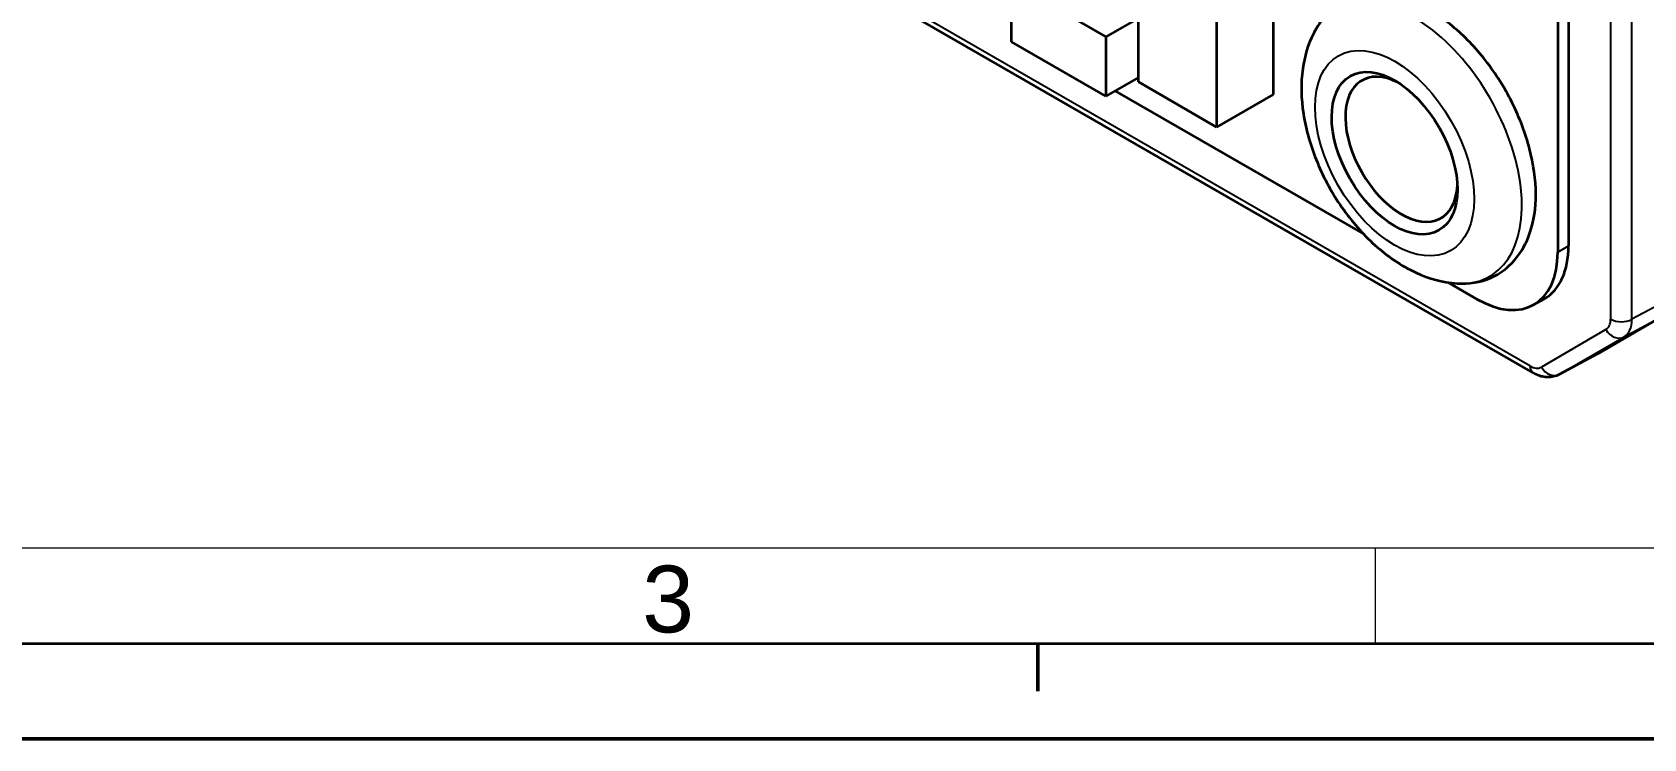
# Model space of a CAD drawing. Header units: millimetres. Extents: x 0 to 119, y 0 to 84.
# Drawn here: x 31.45 to 48.35, y 0 to 7.41 of the extents above; entities that cross this region are included whole.
import ezdxf

# ---------------------------------------------------------------- set-up
doc = ezdxf.new("R2010")
doc.units = ezdxf.units.MM
doc.header["$LTSCALE"] = 0.2
doc.layers.get('0').update_dxf_attribs({"lineweight": 25})
for name, color, linetype, lineweight in [('001', 7, 'Continuous', 50), ('Sichtbar (ISO)', 7, 'Continuous', 35), ('Sichtbar schmal (ISO)', 7, 'Continuous', 25)]:
    doc.layers.add(name, color=color, linetype=linetype, lineweight=lineweight)
doc.layers.add('Symbole(DIN)', color=3, linetype='Continuous', lineweight=25, true_color=0x00ff00)
doc.styles.add('Aktuell-DIN', font='arial.ttf')

# ---------------------------------------------------------------- blocks, each defined once
blk = doc.blocks.new('Ränder Basler-A2')
at = {"layer": '001', "color": 7, "linetype": 'Continuous', "lineweight": 18}
for p, q in [((10, 10), (401, 10)), ((227.694, 5), (227.694, 10))]:
    blk.add_line(p, q, dxfattribs=at)
at = {"layer": '001', "color": 7, "linetype": 'Continuous', "lineweight": 35}
blk.add_line((5, 5), (589, 5), dxfattribs=at)
at = {"layer": '001'}
for p, q in [((210, 5), (210, 2.5)), ((594, 0), (0, 0))]:
    blk.add_line(p, q, dxfattribs=at)
at = {"layer": 'Symbole(DIN)', "color": 250, "true_color": 0x3f3f3f, "insert": (189.244, 7.3), "char_height": 3.5, "attachment_point": 4, "style": 'Aktuell-DIN'}
blk.add_mtext('\\fArial|b0|i0;3', dxfattribs=at)

msp = doc.modelspace()

# ---------------------------------------------------------------- linework, layer by layer
at = {"layer": 'Sichtbar (ISO)'}
for p, q in [((47.1928, 3.8347), (32.4368, 12.3321)), ((47.5638, 8.7274), (47.5638, 5.1676)), ((47.4507, 8.5314), (47.4507, 5.1025)), ((43.0525, 6.8857), (43.0525, 8.3246)), ((44.4667, 8.1943), (44.4667, 6.7554)), ((41.7231, 7.3075), (41.7231, 7.9288)), ((41.7231, 7.9288), (42.7131, 7.3588)), ((43.8727, 7.8523), (43.8727, 6.4134)), ((43.0525, 7.5542), (42.7131, 7.3588)), ((42.7131, 6.7374), (41.7231, 7.3075)), ((42.7131, 7.3588), (42.7131, 6.7374)), ((43.0525, 6.9329), (42.7131, 6.7374)), ((45.4098, 5.2967), (42.8105, 6.7935)), ((43.8727, 6.4134), (43.0525, 6.8857)), ((44.4667, 6.7554), (43.8727, 6.4134)), ((46.6022, 4.61), (46.3011, 4.7834)), ((47.201, 4.5512), (47.3141, 4.6163)), ((48.5558, 4.4329), (47.8729, 4.0366)), ((47.8688, 4.0343), (47.4655, 3.8191))]:
    msp.add_line(p, q, dxfattribs=at)
msp.add_ellipse((45.7401, 6.1391), major_axis=(-0.4655, 0.8083), ratio=0.5780931, dxfattribs=at)
for centre, major_axis, ratio, start_param, end_param in [((45.8116, 6.1803), (-0.4152, 0.721), 0.5780931, 5.5582383, 10.149725), ((46.6022, 5.5911), (0.5988, -1.0399), 0.5780931, 5.4997209, 7.0705172), ((46.7153, 5.6562), (0.5988, -1.0399), 0.5780931, 0, 0.7873319), ((47.6729, 4.3832), (0.1996, -0.3468), 0.5779283, 6.2646248, 6.2852603)]:
    msp.add_ellipse(centre, major_axis=major_axis, ratio=ratio, start_param=start_param, end_param=end_param, dxfattribs=at)
for points, knots in [([(46.3958, 4.7733), (46.5179, 4.7658), (46.6397, 4.7846), (46.8444, 4.8742), (46.9292, 4.9375), (47.0692, 5.0981), (47.1228, 5.1964), (47.2015, 5.428), (47.221, 5.5648), (47.2208, 5.8618), (47.198, 6.0234), (47.113, 6.3484), (47.0508, 6.5117), (46.8944, 6.8243), (46.8004, 6.9736), (46.5888, 7.2455), (46.4712, 7.368), (46.2207, 7.5746), (46.0876, 7.6584), (45.8172, 7.7732), (45.6794, 7.8053), (45.4254, 7.8036), (45.3088, 7.7769), (45.1142, 7.6754), (45.0343, 7.607), (44.9393, 7.4837), (44.9116, 7.439), (44.8879, 7.3918)], [5.1310823, 5.1310823, 5.1310823, 5.1310823, 5.4323704, 5.4323704, 5.692412, 5.692412, 5.9657557, 5.9657557, 6.2838559, 6.2838559, 6.6253614, 6.6253614, 6.965831, 6.965831, 7.3036329, 7.3036329, 7.6421598, 7.6421598, 7.9839825, 7.9839825, 8.3205578, 8.3205578, 8.6134866, 8.6134866, 8.8721049, 8.8721049, 9.0022172, 9.0022172, 9.0022172, 9.0022172]), ([(44.8879, 7.3918), (44.8293, 7.2747), (44.7944, 7.1509), (44.7546, 6.869), (44.7593, 6.7096), (44.8103, 6.3784), (44.8605, 6.2064), (44.998, 5.8761), (45.085, 5.7176), (45.2887, 5.4252), (45.4053, 5.2912), (45.6645, 5.058), (45.8074, 4.9589), (46.0976, 4.825), (46.2424, 4.7827), (46.3958, 4.7733)], [2.7190319, 2.7190319, 2.7190319, 2.7190319, 2.9918604, 2.9918604, 3.3343654, 3.3343654, 3.7061094, 3.7061094, 4.0730903, 4.0730903, 4.4392292, 4.4392292, 4.8108059, 4.8108059, 5.1310823, 5.1310823, 5.1310823, 5.1310823]), ([(47.4655, 3.8191), (47.4468, 3.8092), (47.4268, 3.8018), (47.3867, 3.7923), (47.3666, 3.7902), (47.3276, 3.7904), (47.3087, 3.7927), (47.2728, 3.8002), (47.2557, 3.8056), (47.2231, 3.8185), (47.2076, 3.8261), (47.1928, 3.8347)], [-0.37192166, -0.37192166, -0.37192166, -0.37192166, -0.2190259, -0.2190259, -0.06613014, -0.06613014, 0.08676562, 0.08676562, 0.23966138, 0.23966138, 0.39255715, 0.39255715, 0.39255715, 0.39255715])]:
    msp.add_open_spline(points, degree=3, knots=knots, dxfattribs=at)
at = {"layer": 'Sichtbar schmal (ISO)'}
for p, q in [((47.1595, 3.9082), (32.4035, 12.4056)), ((48.2292, 4.3977), (48.2292, 8.9856)), ((48.006, 8.9216), (48.006, 4.3994)), ((47.4507, 5.1025), (47.5638, 5.1676)), ((48.6386, 4.6164), (48.2292, 4.3977)), ((48.1464, 4.2142), (48.5558, 4.4329)), ((47.9563, 4.2893), (47.2795, 3.8965)), ((47.4697, 3.8215), (48.1464, 4.2142)), ((47.8729, 4.0366), (47.4697, 3.8215))]:
    msp.add_line(p, q, dxfattribs=at)
for centre, major_axis, ratio, start_param, end_param in [((45.9309, 6.249), (0.807, -1.4014), 0.5780931, 5.9184142, 9.7895491), ((47.8362, 4.4972), (0.1199, -0.208), 0.5779296, 0.0017902, 0.7869045), ((48.1191, 4.4645), (0.16, 0), 0.5758617, 3.9269908, 5.4716072), ((47.9493, 4.5623), (-0.1952, 0.3492), 0.5744436, 3.1509302, 3.9360445), ((48.0694, 4.3544), (0.0803, -0.1384), 0.8159693, 4.7096596, 6.254276), ((47.1595, 4.1045), (0.1198, -0.2081), 0.5779283, 5.500146, 6.2852603), ((47.2727, 3.9733), (-0.0798, -0.1387), 0.5780931, 5.4958534, 6.2831853), ((47.3926, 3.9617), (0.0803, -0.1384), 0.8159693, 4.7096596, 6.254276), ((47.2726, 4.1696), (0.1951, -0.3492), 0.5815172, 6.271911, 6.2925465)]:
    msp.add_ellipse(centre, major_axis=major_axis, ratio=ratio, start_param=start_param, end_param=end_param, dxfattribs=at)
msp.add_ellipse((45.7401, 6.1391), major_axis=(-0.5885, 1.0219), ratio=0.5780931, dxfattribs=at)

# ---------------------------------------------------------------- block references
at = {"xscale": 0.2, "yscale": 0.2, "zscale": 0.2}
msp.add_blockref('Ränder Basler-A2', (0, 0), dxfattribs=at)

doc.saveas('drawing.dxf')
